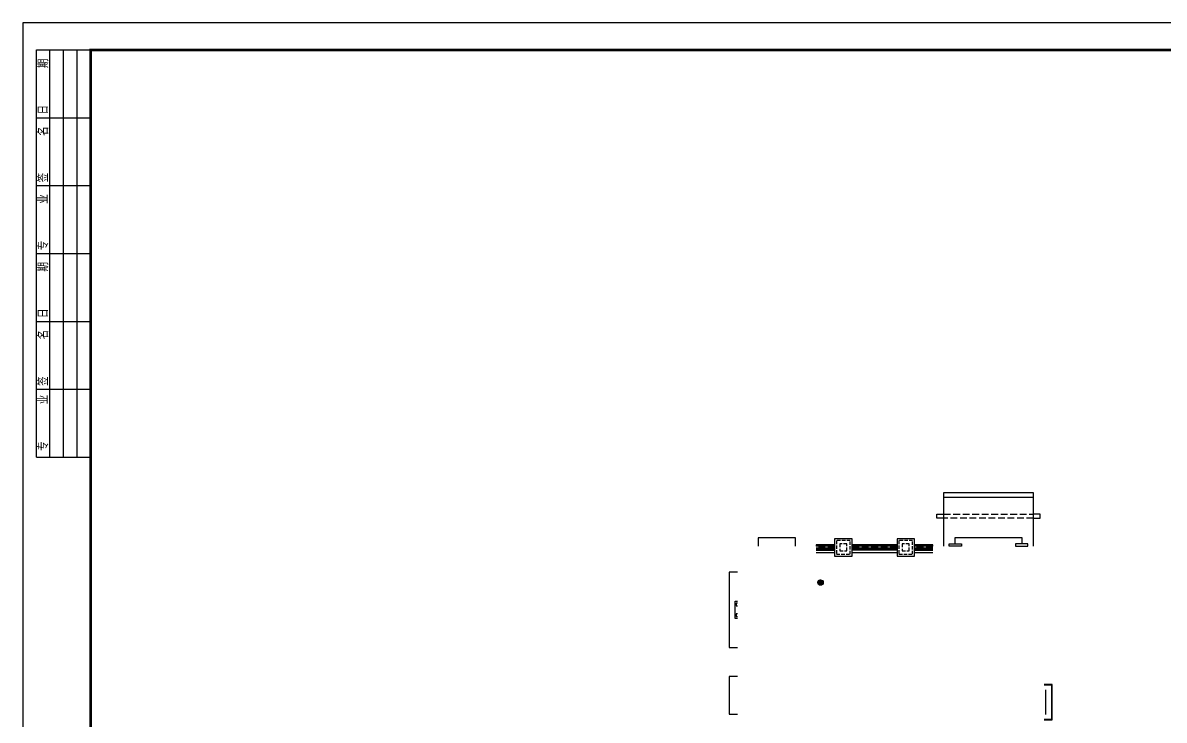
# Model space of a CAD drawing. Extents: x -34815 to 81416, y -425322 to 67478.
# Drawn here: x -2684 to 39366, y -151418 to -125722 of the extents above; entities that cross this region are included whole.
import ezdxf

# ---------------------------------------------------------------- set-up
doc = ezdxf.new("R2010")
doc.units = 0
doc.header["$LTSCALE"] = 1000
doc.header["$MEASUREMENT"] = 0
doc.linetypes.add('DASH', pattern=[0.35, 0.25, -0.1])
for name, color, linetype in [('PUB_TITLE', 7, 'Continuous'), ('STAIR', 4, 'Continuous'), ('WINDOW', 4, 'Continuous'), ('坯担层', 7, 'Continuous')]:
    doc.layers.add(name, color=color, linetype=linetype)
doc.layers.add('WALL', color=2, linetype='Continuous', lineweight=25)
doc.layers.add('图纸内框线层', color=2, linetype='Continuous', lineweight=25)
doc.styles.add('HZ', font='txt', dxfattribs={"bigfont": 'hztxt'})

# ---------------------------------------------------------------- blocks, each defined once
blk = doc.blocks.new('$titleblk$00000201')
at = {"layer": '图纸内框线层'}
for p, q in [((-150, 20), (-150, 0)), ((-150, 20), (-75, 20)), ((-125, 20), (-125, 0)), ((-100, 20), (-100, 0)), ((-75, 20), (0, 20)), ((-75, 20), (-75, 0)), ((-50, 20), (-50, 0)), ((-25, 20), (-25, 0)), ((0, 20), (0, 0)), ((-150, 15), (0, 15)), ((-150, 10), (0, 10)), ((-150, 5), (0, 5))]:
    blk.add_line(p, q, dxfattribs=at)
at = {"layer": '图纸内框线层', "style": 'HZ'}
for s, p in [('专    业', (-147.68, 15.65)), ('签    名', (-123.78, 15.65)), ('日    期', (-98.78, 15.65)), ('专    业', (-73.78, 15.65)), ('签    名', (-48.78, 15.65)), ('日    期', (-23.78, 15.65))]:
    blk.add_text(s, height=3.509, dxfattribs=at).set_placement(p)
blk = doc.blocks.new('A1100图框')
at = {"layer": 'PUB_TITLE'}
blk.add_lwpolyline([(-2684, 8078), (81416, 8078), (81416, 67478), (-2684, 67478)], close=True, dxfattribs=at)
at = {"layer": 'PUB_TITLE', "const_width": 100}
blk.add_lwpolyline([(-184, 9078), (80416, 9078), (80416, 66478), (-184, 66478)], close=True, dxfattribs=at)
at = {"layer": 'PUB_TITLE', "xscale": 100, "yscale": 100, "zscale": 100, "rotation": 90}
blk.add_blockref('$titleblk$00000201', (-184, 66478), dxfattribs=at)

msp = doc.modelspace()

# ---------------------------------------------------------------- hatches: boundary and pattern name
at = {"layer": 'STAIR'}
h = msp.add_hatch(dxfattribs=at)
h.set_pattern_fill('普通砖', color=256, scale=10, style=0)
h.set_pattern_definition([(225, (-37360.864, -34684.462), (17.6776766, -17.6776766), [])])
edge = h.paths.add_edge_path()
edge.add_arc((26705, -146346), 100, -180, 180)

# ---------------------------------------------------------------- linework, layer by layer
for points in [[(27225, -145373), (27865, -145373), (27865, -144733), (27225, -144733)], [(29525, -145373), (30165, -145373), (30165, -144733), (29525, -144733)]]:
    msp.add_lwpolyline(points, close=True)
for points in [[(31894, -145003), (31444, -145003), (31444, -144923), (31894, -144923), (31894, -145003)], [(33894, -145003), (34344, -145003), (34344, -144923), (33894, -144923), (33894, -145003)]]:
    msp.add_lwpolyline(points)
msp.add_line((34995, -150303), (34995, -151203), dxfattribs=at)
for points in [[(26545, -145153), (27225, -145153)], [(30165, -145153), (30845, -145153)]]:
    msp.add_lwpolyline(points, dxfattribs=at)
at = {"layer": 'STAIR', "ltscale": 0.5}
msp.add_lwpolyline([(23645, -147677), (23645, -147677), (23564, -147677), (23564, -147677), (23564, -147102), (23564, -147027), (23645, -147027)], dxfattribs=at)
at = {"layer": 'STAIR'}
msp.add_circle((26705, -146346), 100, dxfattribs=at)
at = {"layer": 'WALL', "linetype": 'DASH', "ltscale": 0.5}
for points in [[(27795, -144803), (27295, -144803), (27295, -145303), (27795, -145303)], [(27675, -144923), (27415, -144923), (27415, -145183), (27675, -145183)], [(30095, -144803), (29595, -144803), (29595, -145303), (30095, -145303)], [(29975, -144923), (29715, -144923), (29715, -145183), (29975, -145183)]]:
    msp.add_lwpolyline(points, close=True, dxfattribs=at)
at = {"layer": 'WINDOW'}
for p, q in [((27225, -145083), (26545, -145083)), ((27225, -145123), (26545, -145123)), ((29525, -145083), (27865, -145083)), ((29525, -145123), (27865, -145123)), ((30845, -145083), (30165, -145083)), ((30845, -145123), (30165, -145123))]:
    msp.add_line(p, q, dxfattribs=at)
at = {"layer": 'WINDOW', "linetype": 'DASH', "ltscale": 0.1}
for points in [[(23645, -147102), (23595, -147102), (23595, -147202), (23645, -147202)], [(23645, -147502), (23595, -147502), (23595, -147602), (23645, -147602)]]:
    msp.add_lwpolyline(points, dxfattribs=at)
at = {"layer": '坯担层', "linetype": 'DASH'}
for p, q in [((31245, -143828), (34545, -143828)), ((34545, -143978), (31245, -143978)), ((27225, -145053), (26545, -145053)), ((29525, -145053), (27865, -145053)), ((30845, -145053), (30165, -145053))]:
    msp.add_line(p, q, dxfattribs=at)
at = {"layer": '坯担层'}
for p, q in [((27225, -145003), (26545, -145003)), ((29525, -145003), (27865, -145003)), ((30845, -145003), (30165, -145003)), ((27225, -145153), (26545, -145153)), ((27225, -145253), (26545, -145253)), ((29525, -145153), (27865, -145153)), ((29525, -145253), (27865, -145253)), ((30845, -145153), (30165, -145153)), ((30845, -145253), (30165, -145253))]:
    msp.add_line(p, q, dxfattribs=at)
for points in [[(31245, -143203), (31245, -143023), (34545, -143023), (34545, -143203)], [(31245, -145003), (31245, -143203), (34545, -143203), (34545, -145003)], [(31245, -143978), (30995, -143978), (30995, -143828), (31245, -143828)], [(34545, -143978), (34795, -143978), (34795, -143828), (34545, -143828)], [(25785, -145003), (25785, -145003), (25785, -144703), (24405, -144703), (24405, -144703), (24405, -145003)], [(27225, -144953), (26545, -144953), (26545, -145003)], [(29525, -144953), (27865, -144953)], [(30845, -145003), (30845, -144953), (30165, -144953)], [(34134, -144923), (34134, -144703), (31654, -144703), (31654, -144703), (31654, -144923)], [(23645, -145962), (23345, -145962), (23345, -148742), (23345, -148742), (23645, -148742)], [(23645, -149813), (23345, -149813), (23345, -151193), (23345, -151193), (23645, -151193)], [(34945, -151403), (35245, -151403), (35245, -150103), (34945, -150103)], [(34945, -151383), (35225, -151383), (35225, -150123), (34945, -150123)]]:
    msp.add_lwpolyline(points, dxfattribs=at)

# ---------------------------------------------------------------- block references
msp.add_blockref('A1100图框', (0, -193200))

doc.saveas('drawing.dxf')
